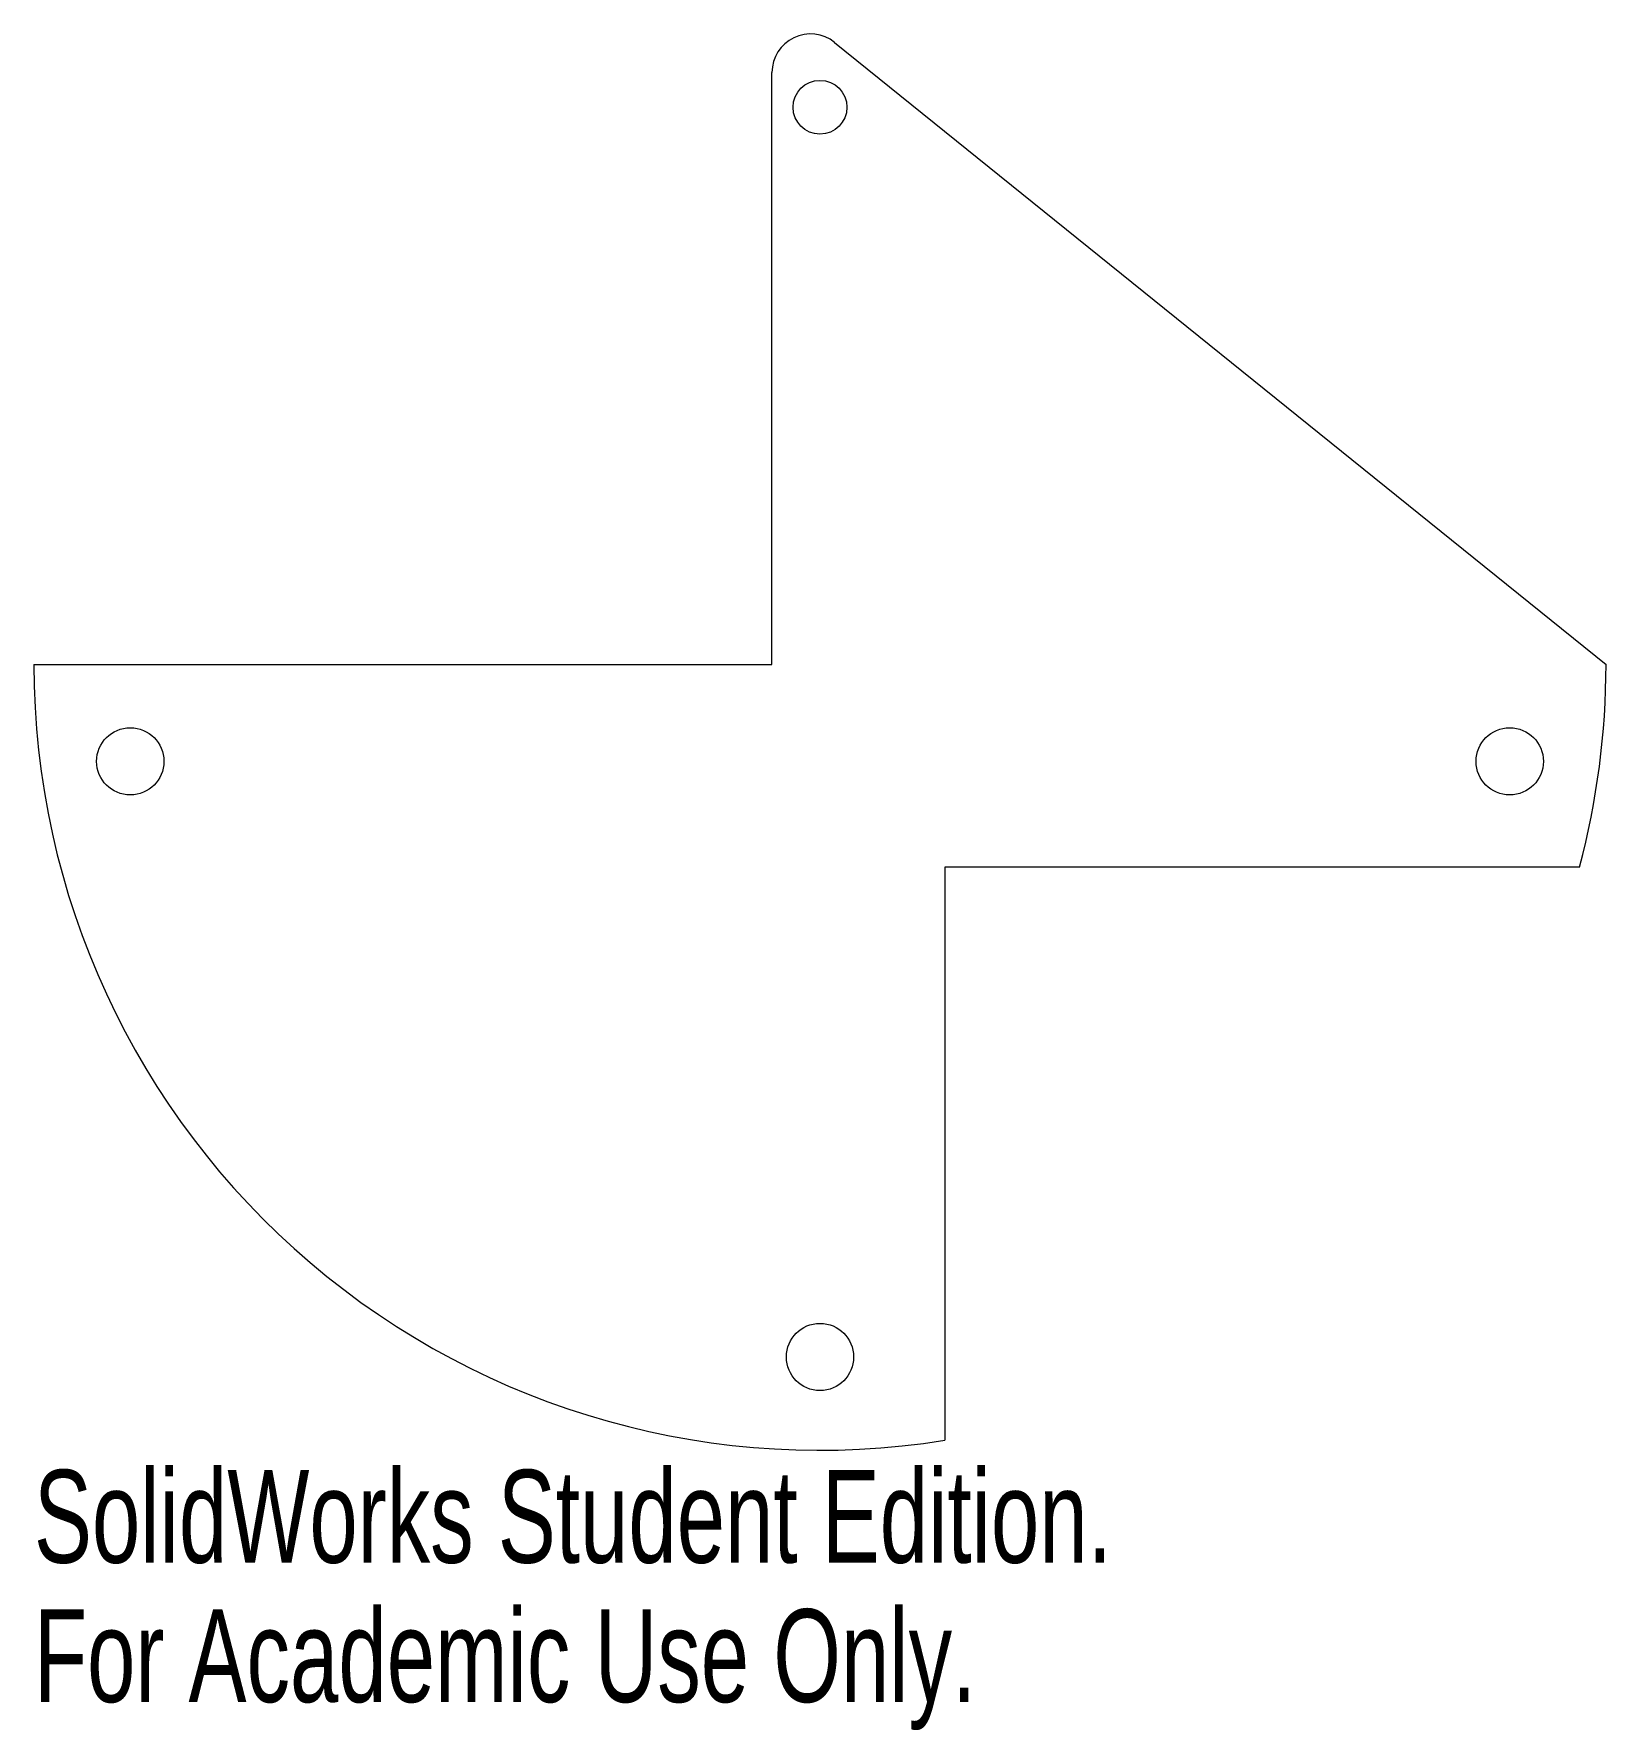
# Model space of a CAD drawing. Header units: millimetres. Extents: x -40.9 to 40.9, y -55.5 to 32.8.
import ezdxf

# ---------------------------------------------------------------- set-up
doc = ezdxf.new("R2010")
doc.units = ezdxf.units.MM
doc.styles.add('SLDTEXTSTYLE0', font='TXT', dxfattribs={"width": 0.7})

msp = doc.modelspace()

# ---------------------------------------------------------------- linework, layer by layer
at = {"color": 7, "linetype": 'Continuous', "lineweight": 15}
for p, q in [((0.756, 32.375), (40.9, 0)), ((-2.5, 0), (-2.5, 30.818)), ((-40.9, 0), (-2.5, 0)), ((6.5, -10.542), (6.5, -40.38)), ((39.518, -10.542), (6.5, -10.542))]:
    msp.add_line(p, q, dxfattribs=at)
for centre, radius in [((0, 29), 1.4), ((-35.887, -5.042), 1.75), ((35.887, -5.042), 1.75), ((0, -36.042), 1.75)]:
    msp.add_circle(centre, radius, dxfattribs=at)
for centre, radius, start, end in [((-0.5, 30.818), 2, 51.1155, 180), ((0, 0), 40.9, 180, 279.14446), ((0, 0), 40.9, 345.06332, 0)]:
    msp.add_arc(centre, radius, start, end, dxfattribs=at)

# ---------------------------------------------------------------- texts
at = {"color": 7, "linetype": 'Continuous', "char_height": 4.83362, "attachment_point": 1, "style": 'SLDTEXTSTYLE0'}
for s, insert in [('SolidWorks Student Edition.', (-40.9, -41.92)), ('For Academic Use Only.', (-40.9, -49.17))]:
    msp.add_mtext(s, dxfattribs=dict(at, insert=insert))

doc.saveas('drawing.dxf')
